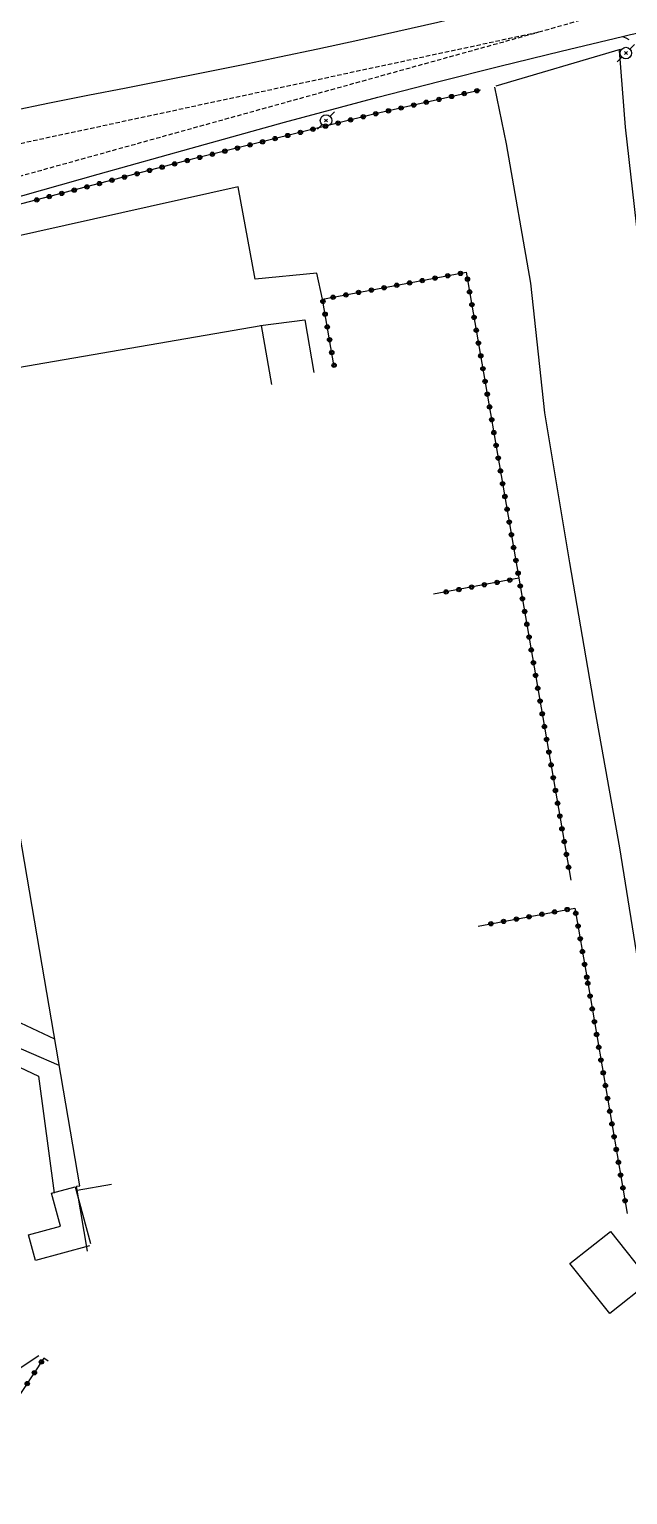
# Model space of a CAD drawing. Header units: millimetres. Extents: x 164000 to 165000, y 151998 to 153000.
# Drawn here: x 164575.7 to 164645, y 152611.3 to 152780.8 of the extents above; entities that cross this region are included whole.
import ezdxf

# ---------------------------------------------------------------- set-up
doc = ezdxf.new("R2010")
doc.units = ezdxf.units.MM
doc.linetypes.add('DASHED', pattern=[0.75, 0.5, -0.25])
doc.layers.get('0').update_dxf_attribs({"linetype": 'CONTINUOUS'})
for name, color, linetype in [('W0001', 6, 'DASHED'), ('W0008', 7, 'CONTINUOUS'), ('W0017', 7, 'CONTINUOUS'), ('W0071', 7, 'CONTINUOUS'), ('W0101', 7, 'CONTINUOUS'), ('W0104', 1, 'CONTINUOUS'), ('W0120', 7, 'CONTINUOUS'), ('W0323', 7, 'CONTINUOUS'), ('W0330', 7, 'CONTINUOUS'), ('W0473', 7, 'CONTINUOUS'), ('W0510', 5, 'CONTINUOUS'), ('W1102', 7, 'CONTINUOUS')]:
    doc.layers.add(name, color=color, linetype=linetype)

# ---------------------------------------------------------------- blocks, each defined once
blk = doc.blocks.new('T473')
for p, q in [((-0.166667, 0.166667), (0.166667, -0.166667)), ((-0.166667, -0.166667), (0.166667, 0.166667)), ((0.500001, 0.500001), (1.000002, 1.000002)), ((-1.000002, -1.000002), (-0.500001, -0.500001))]:
    blk.add_line(p, q)
blk.add_ellipse((0, 0), major_axis=(0.471405, 0.471405), ratio=1, start_param=5.4977871438, end_param=11.780972451)
blk = doc.blocks.new('t323o')
at = {"color": 0, "linetype": 'Continuous'}
for radius in [0.25, 0.15]:
    blk.add_circle((0, 0), radius, dxfattribs=at)

msp = doc.modelspace()

# ---------------------------------------------------------------- linework, layer by layer
at = {"layer": 'W0001'}
for points in [[(164634.65, 152780.47), (164646.25, 152783.78)], [(164318.05, 152700.36), (164338.56, 152705.03), (164379.57, 152716.33), (164443.58, 152733.94), (164532.86, 152758.62), (164634.65, 152780.47)], [(164318.99, 152692.18), (164347.66, 152700.09), (164436, 152724.53), (164534.71, 152752.75), (164634.65, 152780.47)]]:
    msp.add_lwpolyline(points, dxfattribs=at)
at = {"layer": 'W0008'}
for points in [[(164546.52, 152765.86), (164553.28, 152767.24), (164560.04, 152768.62), (164566.81, 152770), (164573.57, 152771.37), (164578.01, 152772.26), (164582.45, 152773.15), (164586.89, 152774.02), (164591.34, 152774.9), (164595.78, 152775.78), (164600.22, 152776.67), (164604.65, 152777.58), (164609.08, 152778.51), (164613.72, 152779.52), (164618.35, 152780.56), (164622.97, 152781.62), (164627.58, 152782.71)], [(164644.35, 152779.94), (164645.27, 152780.17), (164646.2, 152780.39), (164647.12, 152780.62), (164648.04, 152780.85), (164650.33, 152781.44), (164652.6, 152782.04), (164654.88, 152782.65), (164657.15, 152783.27)], [(164548.83, 152754.29), (164554.83, 152755.98), (164560.84, 152757.66), (164566.85, 152759.33), (164572.86, 152761), (164583.64, 152764.02), (164594.42, 152767.04), (164605.21, 152770.03), (164616.02, 152772.92), (164623.08, 152774.75), (164630.16, 152776.53), (164637.25, 152778.26), (164644.35, 152779.94)]]:
    msp.add_lwpolyline(points, dxfattribs=at)
at = {"layer": 'W0017'}
msp.add_lwpolyline([(164609.61, 152749.57), (164608.95, 152752.59), (164601.81, 152751.88), (164599.85, 152762.58), (164563.05, 152754.37), (164563.61, 152751.34), (164543.44, 152747.15)], dxfattribs=at)
at = {"layer": 'W0071'}
msp.add_lwpolyline([(164644.35, 152779.94), (164644.72, 152779.78), (164645.09, 152779.6)], dxfattribs=at)
at = {"layer": 'W0101'}
for points in [[(164577.41, 152671), (164565.57, 152740.19), (164602.53, 152746.52)], [(164602.53, 152746.52), (164603.7, 152739.72)], [(164581.21, 152646.55), (164581.13, 152647.01), (164581.51, 152647.07), (164577.41, 152671)], [(164582.42, 152639.48), (164581.21, 152646.55)]]:
    msp.add_lwpolyline(points, dxfattribs=at)
at = {"layer": 'W0104'}
msp.add_lwpolyline([(164582.64, 152640.11), (164576.37, 152638.43), (164575.58, 152641.37), (164579.28, 152642.37), (164578.25, 152646.2), (164580.99, 152646.93), (164582.75, 152640.4)], dxfattribs=at)
msp.add_lwpolyline([(164642.86, 152632.27), (164638.26, 152638.06), (164642.95, 152641.78), (164647.55, 152635.99), (164642.86, 152632.27)], close=True, dxfattribs=at)
at = {"layer": 'W0120'}
msp.add_lwpolyline([(164629.72, 152774.24), (164644.13, 152778.49)], dxfattribs=at)
at = {"layer": 'W0323'}
for points in [[(164627.89, 152773.76), (164615.54, 152770.97), (164594.54, 152765.76), (164574.03, 152760.39), (164555.88, 152755.54), (164548.33, 152752.64), (164545.97, 152750.18), (164545.34, 152748.68)], [(164610.98, 152741.74), (164609.61, 152749.57), (164626.26, 152752.69), (164638.36, 152682.41)], [(164632.36, 152717.3), (164622.45, 152715.45)], [(164627.63, 152677.08), (164638.84, 152679.16), (164640.24, 152671)], [(164640.24, 152671), (164644.89, 152643.86)], [(164577.86, 152626.78), (164577.36, 152627.11), (164568.06, 152613.08), (164570.7, 152611.34)]]:
    msp.add_lwpolyline(points, dxfattribs=at)
at = {"layer": 'W0330'}
for points in [[(164602.42, 152746.52), (164607.56, 152747.2), (164608.62, 152741.08)], [(164573.25, 152671), (164572.07, 152669.55), (164573.07, 152669.02), (164571.95, 152667.21), (164573.32, 152666.5), (164578.6, 152664.05)], [(164579.13, 152660.98), (164566.28, 152666.5), (164564.32, 152660.17), (164565.69, 152659.51), (164567.75, 152663.96), (164576.73, 152659.74), (164578.56, 152646.19)], [(164576.78, 152627.41), (164564.14, 152619.05), (164562.01, 152621.9)]]:
    msp.add_lwpolyline(points, dxfattribs=at)
at = {"layer": 'W0510'}
for points in [[(164658.59, 152671), (164656.41, 152684.04), (164653.1, 152706.97), (164649.87, 152724.89), (164647.51, 152741.13), (164646.16, 152756.55), (164644.69, 152769.47), (164643.98, 152778.34)], [(164629.52, 152774.07), (164630.89, 152767.53), (164633.68, 152751.42), (164635.31, 152736.42), (164638.21, 152719.09), (164641.13, 152702.06), (164644, 152686.12), (164646.44, 152671)]]:
    msp.add_lwpolyline(points, dxfattribs=at)
at = {"layer": 'W1102'}
msp.add_lwpolyline([(164581.21, 152646.55), (164585.2, 152647.24)], dxfattribs=at)

# ---------------------------------------------------------------- block references
at = {"layer": 'W0323'}
for p, rotation in [((164624.56, 152773.01), 192.7533001456074), ((164626.02, 152773.34), 192.7533001456074), ((164627.49, 152773.67), 192.7533001456074), ((164617.25, 152771.35), 192.7533001456074), ((164618.71, 152771.68), 192.7533001456074), ((164620.17, 152772.02), 192.7533001456074), ((164621.63, 152772.35), 192.7533001456074), ((164623.1, 152772.68), 192.7533001456074), ((164609.96, 152769.58), 193.9382722751431), ((164611.41, 152769.94), 193.9382722751431), ((164612.87, 152770.3), 193.9382722751431), ((164614.33, 152770.67), 193.9382722751431), ((164615.78, 152771.02), 192.7533001456074), ((164602.68, 152767.77), 193.9382722751431), ((164604.13, 152768.14), 193.9382722751431), ((164605.59, 152768.5), 193.9382722751431), ((164607.05, 152768.86), 193.9382722751431), ((164608.5, 152769.22), 193.9382722751431), ((164596.86, 152766.33), 193.9382722751431), ((164598.31, 152766.69), 193.9382722751431), ((164599.77, 152767.05), 193.9382722751431), ((164601.22, 152767.41), 193.9382722751431), ((164589.59, 152764.46), 194.6526620448485), ((164591.04, 152764.84), 194.6526620448485), ((164592.49, 152765.22), 194.6526620448485), ((164593.95, 152765.6), 194.6526620448485), ((164595.4, 152765.97), 193.9382722751431), ((164583.79, 152762.94), 194.6526620448485), ((164585.24, 152763.32), 194.6526620448485), ((164586.69, 152763.7), 194.6526620448485), ((164588.14, 152764.08), 194.6526620448485), ((164576.53, 152761.05), 194.6526620448485), ((164577.98, 152761.43), 194.6526620448485), ((164579.43, 152761.81), 194.6526620448485), ((164580.88, 152762.18), 194.6526620448485), ((164582.34, 152762.56), 194.6526620448485), ((164625.59, 152752.56), 10.63549815103082), ((164616.74, 152750.9), 10.63549815103082), ((164618.21, 152751.18), 10.63549815103082), ((164619.69, 152751.46), 10.63549815103082), ((164621.16, 152751.73), 10.63549815103082), ((164622.64, 152752.01), 10.63549815103082), ((164624.11, 152752.29), 10.63549815103082), ((164626.4, 152751.89), 279.7678338549706), ((164609.66, 152749.32), 99.9051401787604), ((164610.84, 152749.8), 10.63549815103082), ((164612.32, 152750.07), 10.63549815103082), ((164613.79, 152750.35), 10.63549815103082), ((164615.27, 152750.63), 10.63549815103082), ((164626.65, 152750.41), 279.7678338549706), ((164609.92, 152747.84), 99.9051401787604), ((164626.91, 152748.94), 279.7678338549706), ((164627.16, 152747.46), 279.7678338549706), ((164610.17, 152746.36), 99.9051401787604), ((164627.42, 152745.98), 279.7678338549706), ((164610.43, 152744.89), 99.9051401787604), ((164627.67, 152744.5), 279.7678338549706), ((164610.69, 152743.41), 99.9051401787604), ((164627.93, 152743.02), 279.7678338549706), ((164610.95, 152741.93), 99.9051401787604), ((164628.18, 152741.54), 279.7678338549706), ((164628.44, 152740.07), 279.7678338549706), ((164628.69, 152738.59), 279.7678338549706), ((164628.95, 152737.11), 279.7678338549706), ((164629.2, 152735.63), 279.7678338549706), ((164629.45, 152734.15), 279.7678338549706), ((164629.71, 152732.67), 279.7678338549706), ((164629.96, 152731.2), 279.7678338549706), ((164630.22, 152729.72), 279.7678338549706), ((164630.47, 152728.24), 279.7678338549706), ((164630.73, 152726.76), 279.7678338549706), ((164630.98, 152725.28), 279.7678338549706), ((164631.24, 152723.8), 279.7678338549706), ((164631.49, 152722.33), 279.7678338549706), ((164631.74, 152720.85), 279.7678338549706), ((164632, 152719.37), 279.7678338549706), ((164631.3, 152717.1), 190.5426121580224), ((164632.25, 152717.89), 279.7678338549706), ((164623.92, 152715.73), 190.5426121580224), ((164625.4, 152716), 190.5426121580224), ((164626.87, 152716.28), 190.5426121580224), ((164628.35, 152716.55), 190.5426121580224), ((164629.82, 152716.83), 190.5426121580224), ((164632.51, 152716.41), 279.7678338549706), ((164632.76, 152714.94), 279.7678338549706), ((164633.02, 152713.46), 279.7678338549706), ((164633.27, 152711.98), 279.7678338549706), ((164633.53, 152710.5), 279.7678338549706), ((164633.78, 152709.02), 279.7678338549706), ((164634.03, 152707.54), 279.7678338549706), ((164634.29, 152706.07), 279.7678338549706), ((164634.54, 152704.59), 279.7678338549706), ((164634.8, 152703.11), 279.7678338549706), ((164635.05, 152701.63), 279.7678338549706), ((164635.31, 152700.15), 279.7678338549706), ((164635.56, 152698.67), 279.7678338549706), ((164635.82, 152697.2), 279.7678338549706), ((164636.07, 152695.72), 279.7678338549706), ((164636.33, 152694.24), 279.7678338549706), ((164636.58, 152692.76), 279.7678338549706), ((164636.83, 152691.28), 279.7678338549706), ((164637.09, 152689.81), 279.7678338549706), ((164637.34, 152688.33), 279.7678338549706), ((164637.6, 152686.85), 279.7678338549706), ((164637.85, 152685.37), 279.7678338549706), ((164638.11, 152683.89), 279.7678338549706), ((164633.53, 152678.17), 10.51350482336117), ((164635.01, 152678.45), 10.51350482336117), ((164636.48, 152678.72), 10.51350482336117), ((164637.95, 152679), 10.51350482336117), ((164638.94, 152678.57), 279.7229993406733), ((164629.11, 152677.35), 10.51350482336117), ((164630.58, 152677.63), 10.51350482336117), ((164632.06, 152677.9), 10.51350482336117), ((164639.2, 152677.09), 279.7229993406733), ((164639.45, 152675.62), 279.7229993406733), ((164639.7, 152674.14), 279.7229993406733), ((164639.96, 152672.66), 279.7229993406733), ((164640.21, 152671.18), 279.7229993406733), ((164640.33, 152670.47), 279.7229993406525), ((164640.59, 152668.99), 279.7229993406525), ((164640.84, 152667.51), 279.7229993406525), ((164641.09, 152666.03), 279.7229993406525), ((164641.35, 152664.55), 279.7229993406525), ((164641.6, 152663.08), 279.7229993406525), ((164641.85, 152661.6), 279.7229993406525), ((164642.11, 152660.12), 279.7229993406525), ((164642.36, 152658.64), 279.7229993406525), ((164642.61, 152657.16), 279.7229993406525), ((164642.87, 152655.68), 279.7229993406525), ((164643.12, 152654.21), 279.7229993406525), ((164643.37, 152652.73), 279.7229993406525), ((164643.63, 152651.25), 279.7229993406525), ((164643.88, 152649.77), 279.7229993406525), ((164644.13, 152648.29), 279.7229993406525), ((164644.39, 152646.81), 279.7229993406525), ((164644.64, 152645.33), 279.7229993406525), ((164576.26, 152625.44), 236.4538922793614), ((164577.08, 152626.69), 236.4538922793614), ((164575.43, 152624.19), 236.4538922793614)]:
    msp.add_blockref('t323o', p, dxfattribs=dict(at, rotation=rotation))
at = {"layer": 'W0473'}
for p in [(164644.74, 152778.03), (164610.02, 152770.23)]:
    msp.add_blockref('T473', p, dxfattribs=at)

doc.saveas('drawing.dxf')
